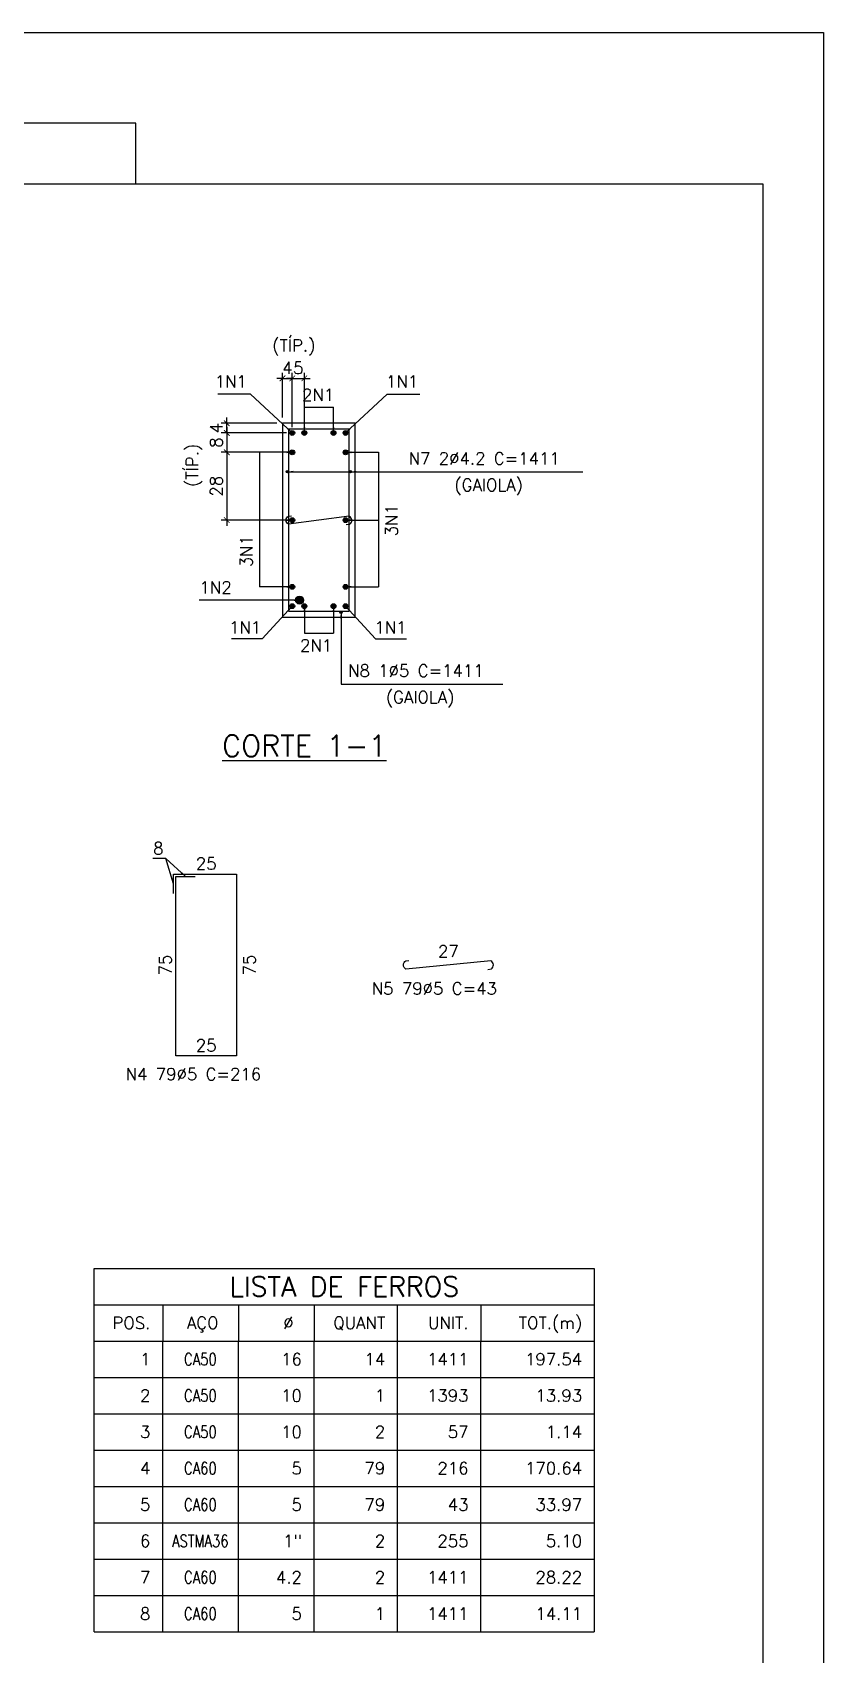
# Model space of a CAD drawing. Header units: centimetres. Extents: x 1658 to 19651, y 8294 to 11444.
# Drawn here: x 8162 to 9141, y 9436 to 11444 of the extents above; entities that cross this region are included whole.
import ezdxf
from ezdxf.enums import TextEntityAlignment as Align

# ---------------------------------------------------------------- set-up
doc = ezdxf.new("R2010")
doc.units = ezdxf.units.CM
doc.header["$LTSCALE"] = 50
doc.header["$MEASUREMENT"] = 0
doc.header["$PDMODE"] = 67
for name, color, linetype in [('COTAS-PRECON', 1, 'Continuous'), ('FORMATO-PRECON', 2, 'Continuous'), ('HACHURAS-PRECON', 1, 'Continuous'), ('LINHA-01-PRECON', 1, 'Continuous'), ('LINHA-02-PRECON', 2, 'Continuous'), ('LINHA-04-PRECON', 4, 'Continuous'), ('ListaF', 3, 'Continuous'), ('X1', 2, 'Continuous')]:
    doc.layers.add(name, color=color, linetype=linetype)
doc.styles.add('PRECON-ROMANS', font='romans.shx')
doc.styles.get("Standard").update_dxf_attribs({"font": 'romans.shx'})
doc.dimstyles.new('ESC50-50', dxfattribs={"dimscale": 50, "dimtxt": 0.2, "dimasz": 0.15, "dimexe": 0.15, "dimexo": 0.15, "dimgap": 0.08, "dimtad": 1, "dimdec": 1, "dimzin": 12, "dimdsep": 46, "dimtxsty": 'Standard', "dimblk": 'ARCHTICK', "dimcen": 0.09, "dimdle": 0.15, "dimclrd": 256, "dimclre": 256, "dimclrt": 2, "dimazin": 3, "dimtfac": 1, "dimtdec": 1, "dimtmove": 1, "dimatfit": 2, "dimfxl": 0.15, "dimtolj": 1, "dimtzin": 0, "dimarcsym": 0})
doc.dimstyles.new('ESC75-25', dxfattribs={"dimscale": 0, "dimtxt": 15, "dimasz": 7, "dimexe": 7, "dimexo": 7, "dimgap": 5.5, "dimtad": 1, "dimdec": 1, "dimlfac": 0.333333, "dimdsep": 46, "dimtxsty": 'Standard', "dimblk": 'ARCHTICK', "dimcen": 0.1, "dimdle": 7, "dimclrd": 256, "dimclre": 256, "dimclrt": 2, "dimadec": 0, "dimazin": 0, "dimtfac": 1, "dimtdec": 1, "dimtix": 1, "dimtmove": 2, "dimatfit": 3, "dimfxl": 1, "dimarcsym": 0})
doc.dimstyles.new('ESC75-75', dxfattribs={"dimscale": 0, "dimtxt": 15, "dimasz": 7, "dimexe": 7, "dimexo": 7, "dimgap": 5.5, "dimtad": 1, "dimdec": 1, "dimdsep": 46, "dimtxsty": 'Standard', "dimblk": 'ARCHTICK', "dimcen": 0.1, "dimdle": 7, "dimclrd": 256, "dimclre": 256, "dimclrt": 2, "dimadec": 0, "dimazin": 0, "dimtfac": 1, "dimtdec": 1, "dimtix": 1, "dimtmove": 2, "dimatfit": 3, "dimfxl": 1, "dimarcsym": 0})

# ---------------------------------------------------------------- blocks, each defined once
blk = doc.blocks.new('A$C2E607E54')
at = {"layer": 'FORMATO-PRECON', "color": 6}
blk.add_line((1835, 4050), (685, 4050), dxfattribs=at)
at = {"layer": 'FORMATO-PRECON'}
for points in [[(0, 4200), (2970, 4200), (2970, 0), (0, 0)], [(685, 3950), (1835, 3950), (1835, 4050), (685, 4050)]]:
    blk.add_lwpolyline(points, close=True, dxfattribs=at)
at = {"layer": 'FORMATO-PRECON', "color": 6}
blk.add_lwpolyline([(100, 3950), (2870, 3950), (2870, 100), (100, 100)], close=True, dxfattribs=at)
blk = doc.blocks.new('_ArchTick')
at = {"color": 0, "linetype": 'ByBlock', "const_width": 0.15}
blk.add_lwpolyline([(-0.5, -0.5), (0.5, 0.5)], dxfattribs=at)
blk = doc.blocks.new('*D30')
at = {"layer": 'Defpoints', "color": 0, "linetype": 'Continuous', "transparency": 16777216}
for p in [(8483.3, 10948.2), (8402.3, 10924.2), (8483.3, 10924.2)]:
    blk.add_point(p, dxfattribs=at)
at = {"layer": 'LINHA-01-PRECON', "linetype": 'Continuous', "lineweight": -2, "transparency": 16777216}
for p, q in [((8476.3, 10948.2), (8395.3, 10948.2)), ((8402.3, 10955.2), (8402.3, 10917.2)), ((8476.3, 10924.2), (8395.3, 10924.2))]:
    blk.add_line(p, q, dxfattribs=at)
at = {"layer": 'LINHA-01-PRECON', "linetype": 'Continuous', "lineweight": -2, "transparency": 16777216, "xscale": 7, "yscale": 7, "zscale": 7}
for p, rotation in [((8402.3, 10948.2), 90), ((8402.3, 10924.2), 270)]:
    blk.add_blockref('_ArchTick', p, dxfattribs=dict(at, rotation=rotation))
at = {"layer": 'LINHA-01-PRECON', "color": 2, "linetype": 'Continuous', "transparency": 16777216, "insert": (8389.3, 10936.2), "char_height": 15, "attachment_point": 5, "rotation": 90}
blk.add_mtext('8', dxfattribs=at)
blk = doc.blocks.new('*D31')
at = {"layer": 'Defpoints', "color": 0, "linetype": 'Continuous', "transparency": 16777216}
for p in [(8498.3, 11015.7), (8483.3, 10948.2), (8498.3, 10948.2)]:
    blk.add_point(p, dxfattribs=at)
at = {"layer": 'LINHA-01-PRECON', "linetype": 'Continuous', "lineweight": -2, "transparency": 16777216}
for p, q in [((8483.3, 11015.7), (8476.3, 11015.7)), ((8483.3, 10955.2), (8483.3, 11022.7)), ((8483.3, 11015.7), (8498.3, 11015.7)), ((8498.3, 10955.2), (8498.3, 11022.7)), ((8498.3, 11015.7), (8505.3, 11015.7))]:
    blk.add_line(p, q, dxfattribs=at)
at = {"layer": 'LINHA-01-PRECON', "linetype": 'Continuous', "lineweight": -2, "transparency": 16777216, "xscale": 7, "yscale": 7, "zscale": 7}
blk.add_blockref('_ArchTick', (8483.3, 11015.7), dxfattribs=at)
at = {"layer": 'LINHA-01-PRECON', "linetype": 'Continuous', "lineweight": -2, "transparency": 16777216, "xscale": 7, "yscale": 7, "zscale": 7, "rotation": 180}
blk.add_blockref('_ArchTick', (8498.3, 11015.7), dxfattribs=at)
at = {"layer": 'LINHA-01-PRECON', "color": 2, "linetype": 'Continuous', "transparency": 16777216, "insert": (8490.8, 11028.7), "char_height": 15, "attachment_point": 5}
blk.add_mtext('5', dxfattribs=at)
blk = doc.blocks.new('*D32')
at = {"layer": 'Defpoints', "color": 0, "transparency": 16777216}
for p in [(8483.3, 10924.2), (8402.3, 10840.2), (8483.3, 10840.2)]:
    blk.add_point(p, dxfattribs=at)
at = {"layer": 'LINHA-01-PRECON', "lineweight": -2, "transparency": 16777216}
for p, q in [((8476.3, 10924.2), (8395.3, 10924.2)), ((8402.3, 10931.2), (8402.3, 10833.2)), ((8476.3, 10840.2), (8395.3, 10840.2))]:
    blk.add_line(p, q, dxfattribs=at)
at = {"layer": 'LINHA-01-PRECON', "lineweight": -2, "transparency": 16777216, "xscale": 7, "yscale": 7, "zscale": 7}
for p, rotation in [((8402.3, 10924.2), 90), ((8402.3, 10840.2), 270)]:
    blk.add_blockref('_ArchTick', p, dxfattribs=dict(at, rotation=rotation))
at = {"layer": 'LINHA-01-PRECON', "color": 2, "transparency": 16777216, "insert": (8389.3, 10882.2), "char_height": 15, "attachment_point": 5, "rotation": 90}
blk.add_mtext('28', dxfattribs=at)
blk = doc.blocks.new('*D33')
at = {"layer": 'Defpoints', "color": 0, "linetype": 'Continuous', "transparency": 16777216}
for p in [(8339.3, 10177), (8414.3, 10177), (8414.3, 10177)]:
    blk.add_point(p, dxfattribs=at)
at = {"layer": 'LINHA-01-PRECON', "color": 2, "linetype": 'Continuous', "transparency": 16777216, "insert": (8376.8, 10190), "char_height": 15, "attachment_point": 5}
blk.add_mtext('25', dxfattribs=at)
blk = doc.blocks.new('*D34')
at = {"layer": 'Defpoints', "color": 0, "linetype": 'Continuous', "transparency": 16777216}
for p in [(8414.3, 10402), (8414.3, 10402), (8414.3, 10177)]:
    blk.add_point(p, dxfattribs=at)
at = {"layer": 'LINHA-01-PRECON', "color": 2, "linetype": 'Continuous', "transparency": 16777216, "insert": (8430.3, 10289.5), "char_height": 15, "attachment_point": 5, "rotation": 90}
blk.add_mtext('75', dxfattribs=at)
blk = doc.blocks.new('*D35')
at = {"layer": 'Defpoints', "color": 0, "linetype": 'Continuous', "transparency": 16777216}
for p in [(8339.3, 10402), (8339.3, 10402), (8414.3, 10402)]:
    blk.add_point(p, dxfattribs=at)
at = {"layer": 'LINHA-01-PRECON', "color": 2, "linetype": 'Continuous', "transparency": 16777216, "insert": (8376.8, 10415), "char_height": 15, "attachment_point": 5}
blk.add_mtext('25', dxfattribs=at)
blk = doc.blocks.new('*D36')
at = {"layer": 'Defpoints', "color": 0, "linetype": 'Continuous', "transparency": 16777216}
for p in [(8339.3, 10402), (8339.3, 10402), (8339.3, 10177)]:
    blk.add_point(p, dxfattribs=at)
at = {"layer": 'LINHA-01-PRECON', "color": 2, "linetype": 'Continuous', "transparency": 16777216, "insert": (8326.3, 10289.5), "char_height": 15, "attachment_point": 5, "rotation": 90}
blk.add_mtext('75', dxfattribs=at)
blk = doc.blocks.new('AconListBlock_brStd0')
at = {"color": 2}
for p, q in [((0, 0), (0, 1.2)), ((0, 1.2), (8.25, 1.2)), ((8.25, 1.2), (8.25, 0)), ((0, 0.6), (8.25, 0.6)), ((1.13, 0.6), (1.13, 0)), ((2.38, 0.6), (2.38, 0)), ((3.63, 0.6), (3.63, 0)), ((5, 0.6), (5, 0)), ((6.38, 0.6), (6.38, 0)), ((0, 0), (8.25, 0))]:
    blk.add_line(p, q, dxfattribs=at)
at = {"color": 4}
blk.add_text('LISTA DE FERROS', height=0.325, dxfattribs=at).set_placement((4.125, 0.9), align=Align.MIDDLE_CENTER)
at = {"color": 2}
for s, p in [('POS.', (0.925, 0.3)), ('AÇO', (2.05, 0.3)), ('Ø ', (3.425, 0.3)), ('QUANT', (4.8, 0.3)), ('UNIT.', (6.175, 0.3)), ('TOT.(m)', (8.05, 0.3))]:
    blk.add_text(s, height=0.2, dxfattribs=at).set_placement(p, align=Align.MIDDLE_RIGHT)
blk = doc.blocks.new('*D244')
at = {"layer": 'Defpoints', "color": 0, "transparency": 16777216}
for p in [(8483.3, 11015.7), (8471.3, 10960.2), (8483.3, 10948.2)]:
    blk.add_point(p, dxfattribs=at)
at = {"layer": 'LINHA-01-PRECON', "lineweight": -2, "transparency": 16777216}
for p, q in [((8471.3, 11015.7), (8464.3, 11015.7)), ((8471.3, 10967.2), (8471.3, 11022.7)), ((8471.3, 11015.7), (8483.3, 11015.7)), ((8483.3, 10955.2), (8483.3, 11022.7)), ((8483.3, 11015.7), (8490.3, 11015.7))]:
    blk.add_line(p, q, dxfattribs=at)
at = {"layer": 'LINHA-01-PRECON', "lineweight": -2, "transparency": 16777216, "xscale": 7, "yscale": 7, "zscale": 7}
blk.add_blockref('_ArchTick', (8471.3, 11015.7), dxfattribs=at)
at = {"layer": 'LINHA-01-PRECON', "lineweight": -2, "transparency": 16777216, "xscale": 7, "yscale": 7, "zscale": 7, "rotation": 180}
blk.add_blockref('_ArchTick', (8483.3, 11015.7), dxfattribs=at)
at = {"layer": 'LINHA-01-PRECON', "color": 2, "transparency": 16777216, "insert": (8477.3, 11028.7), "char_height": 15, "attachment_point": 5}
blk.add_mtext('4', dxfattribs=at)
blk = doc.blocks.new('*D245')
at = {"layer": 'Defpoints', "color": 0, "transparency": 16777216}
for p in [(8402.3, 10960.2), (8471.3, 10960.2), (8483.3, 10948.2)]:
    blk.add_point(p, dxfattribs=at)
at = {"layer": 'LINHA-01-PRECON', "lineweight": -2, "transparency": 16777216}
for p, q in [((8402.3, 10960.2), (8402.3, 10967.2)), ((8464.3, 10960.2), (8395.3, 10960.2)), ((8476.3, 10948.2), (8395.3, 10948.2)), ((8402.3, 10948.2), (8402.3, 10960.2)), ((8402.3, 10948.2), (8402.3, 10941.2))]:
    blk.add_line(p, q, dxfattribs=at)
at = {"layer": 'LINHA-01-PRECON', "lineweight": -2, "transparency": 16777216, "xscale": 7, "yscale": 7, "zscale": 7}
for p, rotation in [((8402.3, 10960.2), 270), ((8402.3, 10948.2), 90)]:
    blk.add_blockref('_ArchTick', p, dxfattribs=dict(at, rotation=rotation))
at = {"layer": 'LINHA-01-PRECON', "color": 2, "transparency": 16777216, "insert": (8389.3, 10954.2), "char_height": 15, "attachment_point": 5, "rotation": 90}
blk.add_mtext('4', dxfattribs=at)

msp = doc.modelspace()

# ---------------------------------------------------------------- hatches: boundary and pattern name
at = {"layer": 'LINHA-01-PRECON', "linetype": 'Continuous'}
h = msp.add_hatch(color=256, dxfattribs=at)
h.dxf.hatch_style = 1
edge = h.paths.add_edge_path()
edge.add_arc((8483.31, 10948.16), 3, 0, 360)
h = msp.add_hatch(color=256, dxfattribs=at)
h.dxf.hatch_style = 1
edge = h.paths.add_edge_path()
edge.add_arc((8498.31, 10948.16), 3, 0, 360)
h = msp.add_hatch(color=256, dxfattribs=at)
h.dxf.hatch_style = 1
edge = h.paths.add_edge_path()
edge.add_arc((8534.31, 10948.16), 3, 0, 360)
h = msp.add_hatch(color=256, dxfattribs=at)
h.dxf.hatch_style = 1
edge = h.paths.add_edge_path()
edge.add_arc((8549.31, 10948.16), 3, 0, 360)
h = msp.add_hatch(color=256, dxfattribs=at)
h.dxf.hatch_style = 1
edge = h.paths.add_edge_path()
edge.add_arc((8483.31, 10924.16), 3, 0, 360)
h = msp.add_hatch(color=256, dxfattribs=at)
h.dxf.hatch_style = 1
edge = h.paths.add_edge_path()
edge.add_arc((8549.31, 10924.16), 3, 0, 360)
h = msp.add_hatch(color=256, dxfattribs=at)
h.dxf.hatch_style = 1
edge = h.paths.add_edge_path()
edge.add_arc((8477.31, 10900.06), 1.5, 0, 360)
h = msp.add_hatch(color=256, dxfattribs=at)
h.dxf.hatch_style = 1
edge = h.paths.add_edge_path()
edge.add_arc((8555.31, 10900.06), 1.5, 0, 360)
h = msp.add_hatch(color=256, dxfattribs=at)
h.dxf.hatch_style = 1
edge = h.paths.add_edge_path()
edge.add_arc((8483.31, 10840.16), 3, 0, 360)
h = msp.add_hatch(color=256, dxfattribs=at)
h.dxf.hatch_style = 1
edge = h.paths.add_edge_path()
edge.add_arc((8549.31, 10840.16), 3, 0, 360)
h = msp.add_hatch(color=256, dxfattribs=at)
h.dxf.hatch_style = 1
edge = h.paths.add_edge_path()
edge.add_arc((8483.31, 10757.66), 3, 0, 360)
h = msp.add_hatch(color=256, dxfattribs=at)
h.dxf.hatch_style = 1
edge = h.paths.add_edge_path()
edge.add_arc((8549.31, 10757.66), 3, 0, 360)
h = msp.add_hatch(color=256, dxfattribs=at)
h.dxf.hatch_style = 1
edge = h.paths.add_edge_path()
edge.add_arc((8483.31, 10733.66), 3, 0, 360)
h = msp.add_hatch(color=256, dxfattribs=at)
h.dxf.hatch_style = 1
edge = h.paths.add_edge_path()
edge.add_arc((8498.31, 10733.66), 3, 0, 360)
h = msp.add_hatch(color=256, dxfattribs=at)
h.dxf.hatch_style = 1
edge = h.paths.add_edge_path()
edge.add_arc((8534.31, 10733.66), 3, 0, 360)
h = msp.add_hatch(color=256, dxfattribs=at)
h.dxf.hatch_style = 1
edge = h.paths.add_edge_path()
edge.add_arc((8543.68, 10726.16), 1.5, 0, 360)
h = msp.add_hatch(color=256, dxfattribs=at)
h.dxf.hatch_style = 1
edge = h.paths.add_edge_path()
edge.add_arc((8549.31, 10733.66), 3, 0, 360)
at = {"layer": 'LINHA-04-PRECON'}
h = msp.add_hatch(color=256, dxfattribs=at)
h.dxf.hatch_style = 1
edge = h.paths.add_edge_path()
edge.add_arc((8492.31, 10741.16), 4.95, 0, 360)

# ---------------------------------------------------------------- linework, layer by layer
at = {"layer": 'LINHA-01-PRECON', "linetype": 'Continuous'}
for centre, radius in [((8483.31, 10948.16), 3), ((8498.31, 10948.16), 3), ((8534.31, 10948.16), 3), ((8549.31, 10948.16), 3), ((8483.31, 10924.16), 3), ((8549.31, 10924.16), 3), ((8477.31, 10900.06), 1.5), ((8555.31, 10900.06), 1.5), ((8483.31, 10840.16), 3), ((8549.31, 10840.16), 3), ((8483.31, 10757.66), 3), ((8549.31, 10757.66), 3), ((8483.31, 10733.66), 3), ((8498.31, 10733.66), 3), ((8534.31, 10733.66), 3), ((8543.68, 10726.16), 1.5), ((8549.31, 10733.66), 3)]:
    msp.add_circle(centre, radius, dxfattribs=at)
at = {"layer": 'LINHA-02-PRECON'}
msp.add_lwpolyline([(8471.31, 10960.16), (8471.31, 10720.16), (8561.31, 10720.16), (8561.31, 10960.16)], close=True, dxfattribs=at)
at = {"layer": 'LINHA-04-PRECON', "ltscale": 0.5}
msp.add_lwpolyline([(8478.81, 10952.66), (8478.81, 10727.66), (8553.81, 10727.66), (8553.81, 10952.66)], close=True, dxfattribs=at)
at = {"layer": 'LINHA-04-PRECON', "linetype": 'Continuous'}
for points in [[(8550.2, 10834.71), (8554.55, 10835.25, 0.5637508), (8553.81, 10845.16), (8478.81, 10835.16, -0.6429706), (8478.81, 10845.16), (8482.43, 10845.61)], [(8725.44, 10284.06), (8729.79, 10284.61, 0.5637508), (8729.05, 10294.51), (8624.05, 10284.51, -0.6429706), (8624.05, 10294.51), (8627.67, 10294.96)]]:
    msp.add_lwpolyline(points, format="xyb", dxfattribs=at)
at = {"layer": 'LINHA-04-PRECON'}
msp.add_lwpolyline([(8336.31, 10378.01), (8336.31, 10402.01), (8414.31, 10402.01), (8414.31, 10177.01), (8339.31, 10177.01), (8339.31, 10399.01), (8363.31, 10399.01)], dxfattribs=at)
msp.add_circle((8492.31, 10741.16), 4.95, dxfattribs=at)
at = {"layer": 'ListaF', "color": 2}
for p, q in [((8238.35, 9463.95), (8238.35, 9823.95)), ((8238.35, 9823.95), (8857.1, 9823.95)), ((8322.73, 9823.95), (8322.73, 9463.95)), ((8416.48, 9823.95), (8416.48, 9463.95)), ((8510.23, 9823.95), (8510.23, 9463.95)), ((8613.35, 9823.95), (8613.35, 9463.95)), ((8716.48, 9823.95), (8716.48, 9463.95)), ((8857.1, 9823.95), (8857.1, 9463.95)), ((8238.35, 9778.95), (8857.1, 9778.95)), ((8238.35, 9733.95), (8857.1, 9733.95)), ((8238.35, 9688.95), (8857.1, 9688.95)), ((8238.35, 9643.95), (8857.1, 9643.95)), ((8238.35, 9598.95), (8857.1, 9598.95)), ((8238.35, 9553.95), (8857.1, 9553.95)), ((8238.35, 9508.95), (8857.1, 9508.95)), ((8238.35, 9463.95), (8857.1, 9463.95))]:
    msp.add_line(p, q, dxfattribs=at)

# ---------------------------------------------------------------- block references
at = {"layer": 'HACHURAS-PRECON', "xscale": 0.7499999999999996, "yscale": 0.7499999999999996, "zscale": 0.7499999999999996}
msp.add_blockref('A$C2E607E54', (6913.36, 8293.94), dxfattribs=at)
at = {"layer": 'ListaF', "xscale": 75, "yscale": 75, "zscale": 75}
msp.add_blockref('AconListBlock_brStd0', (8238.35, 9823.95), dxfattribs=at)

# ---------------------------------------------------------------- texts
at = {"layer": 'LINHA-01-PRECON', "color": 2, "linetype": 'Continuous', "char_height": 15, "attachment_point": 5}
for s, insert in [('(TÍP.)', (8485.24, 11053.99)), ('1N1', (8407.3, 11011.77)), ('1N1', (8619.2, 11011.77)), ('2N1', (8515.27, 10995.29)), ('(GAIOLA)', (8726.37, 10881.23)), ('1N2', (8388.39, 10756.86)), ('1N1', (8424.91, 10707.39)), ('1N1', (8604.78, 10707.39)), ('2N1', (8512.75, 10685.03)), ('(GAIOLA)', (8641.48, 10618.44)), ('8', (8317.54, 10433.93)), ('27', (8676.55, 10306.48))]:
    msp.add_mtext(s, dxfattribs=dict(at, insert=insert))
at = {"layer": 'LINHA-01-PRECON', "color": 2, "linetype": 'Continuous', "char_height": 15, "attachment_point": 5, "rotation": 90}
for s, insert in [('(TÍP.)', (8361.99, 10908.15)), ('3N1', (8606.21, 10840.16)), ('3N1', (8426.42, 10801.87))]:
    msp.add_mtext(s, dxfattribs=dict(at, insert=insert))
at = {"layer": 'LINHA-01-PRECON', "color": 4, "insert": (8498.29, 10560.82), "char_height": 26.25, "attachment_point": 5}
msp.add_mtext('{\\LCORTE 1-1}', dxfattribs=at)
at = {"layer": 'ListaF', "color": 3, "char_height": 15}
for s, insert, attachment_point in [('1', (8307.73, 9801.45), 6), ('{\\W0.8;CA50}', (8369.6, 9801.45), 5), ('16', (8495.23, 9801.45), 6), ('14', (8598.35, 9801.45), 6), ('1411', (8701.48, 9801.45), 6), ('197.54', (8842.1, 9801.45), 6), ('2', (8307.73, 9756.45), 6), ('{\\W0.8;CA50}', (8369.6, 9756.45), 5), ('10', (8495.23, 9756.45), 6), ('1', (8598.35, 9756.45), 6), ('1393', (8701.48, 9756.45), 6), ('13.93', (8842.1, 9756.45), 6), ('3', (8307.73, 9711.45), 6), ('{\\W0.8;CA50}', (8369.6, 9711.45), 5), ('10', (8495.23, 9711.45), 6), ('2', (8598.35, 9711.45), 6), ('57', (8701.48, 9711.45), 6), ('1.14', (8842.1, 9711.45), 6), ('4', (8307.73, 9666.45), 6), ('{\\W0.8;CA60}', (8369.6, 9666.45), 5), ('5', (8495.23, 9666.45), 6), ('79', (8598.35, 9666.45), 6), ('216', (8701.48, 9666.45), 6), ('170.64', (8842.1, 9666.45), 6), ('5', (8307.73, 9621.45), 6), ('{\\W0.8;CA60}', (8369.6, 9621.45), 5), ('5', (8495.23, 9621.45), 6), ('79', (8598.35, 9621.45), 6), ('43', (8701.48, 9621.45), 6), ('33.97', (8842.1, 9621.45), 6), ('6', (8307.73, 9576.45), 6), ('{\\W0.8;ASTMA36}', (8369.6, 9576.45), 5), ('1"', (8495.23, 9576.45), 6), ('2', (8598.35, 9576.45), 6), ('255', (8701.48, 9576.45), 6), ('5.10', (8842.1, 9576.45), 6), ('7', (8307.73, 9531.45), 6), ('{\\W0.8;CA60}', (8369.6, 9531.45), 5), ('4.2', (8495.23, 9531.45), 6), ('2', (8598.35, 9531.45), 6), ('1411', (8701.48, 9531.45), 6), ('28.22', (8842.1, 9531.45), 6), ('8', (8307.73, 9486.45), 6), ('{\\W0.8;CA60}', (8369.6, 9486.45), 5), ('5', (8495.23, 9486.45), 6), ('1', (8598.35, 9486.45), 6), ('1411', (8701.48, 9486.45), 6), ('14.11', (8842.1, 9486.45), 6)]:
    msp.add_mtext(s, dxfattribs=dict(at, insert=insert, attachment_point=attachment_point))
at = {"layer": 'X1', "style": 'PRECON-ROMANS'}
for s, p in [('N7 2%%C4.2 C=1411', (8627.34, 10909.08)), ('N8 1%%C5 C=1411', (8552.44, 10646.29)), ('N5 79%%C5 C=43', (8581.68, 10252.95)), ('N4 79%%C5 C=216', (8277.1, 10146.87))]:
    msp.add_text(s, height=15, dxfattribs=at).set_placement(p)

# ---------------------------------------------------------------- dimensions: what is measured, and where the dimension line sits
at = {"layer": 'LINHA-01-PRECON'}
dim = msp.add_linear_dim(base=(8483.31, 11015.72), p1=(8471.31, 10960.16), p2=(8483.31, 10948.16), dimstyle='ESC75-25', override={"dimscale": 1}, dxfattribs=at)
dim.commit()
dim.dimension.update_dxf_attribs({"geometry": '*D244', "text_midpoint": (8477.31, 11028.72)})
at = {"layer": 'LINHA-01-PRECON', "linetype": 'Continuous'}
for base, p1, p2, angle, override, picture, middle in [((8498.31, 11015.72), (8483.31, 10948.16), (8498.31, 10948.16), 180, {"dimscale": 1}, '*D31', (8490.81, 11028.72)), ((8402.28, 10924.16), (8483.31, 10948.16), (8483.31, 10924.16), 270, {"dimscale": 1}, '*D30', (8389.28, 10936.16)), ((8339.31, 10402.01), (8339.31, 10177.01), (8339.31, 10402.01), 90, {"dimscale": 1, "dimse1": 1, "dimse2": 1, "dimsd1": 1, "dimsd2": 1}, '*D36', (8326.31, 10289.51))]:
    dim = msp.add_linear_dim(base=base, p1=p1, p2=p2, angle=angle, dimstyle='ESC75-25', override=override, dxfattribs=at)
    dim.commit()
    dim.dimension.update_dxf_attribs({"geometry": picture, "text_midpoint": middle})
at = {"layer": 'LINHA-01-PRECON'}
for base, p1, p2, angle, picture, middle in [((8402.28, 10960.16), (8483.31, 10948.16), (8471.31, 10960.16), 90, '*D245', (8389.28, 10954.16)), ((8402.28, 10840.16), (8483.31, 10924.16), (8483.31, 10840.16), 270, '*D32', (8389.28, 10882.16))]:
    dim = msp.add_linear_dim(base=base, p1=p1, p2=p2, angle=angle, dimstyle='ESC75-25', override={"dimscale": 1}, dxfattribs=at)
    dim.commit()
    dim.dimension.update_dxf_attribs({"geometry": picture, "text_midpoint": middle})
at = {"layer": 'LINHA-01-PRECON', "linetype": 'Continuous'}
for base, p1, p2, picture, middle in [((8339.31, 10402.01), (8414.31, 10402.01), (8339.31, 10402.01), '*D35', (8376.81, 10415.01)), ((8414.31, 10177.01), (8339.31, 10177.01), (8414.31, 10177.01), '*D33', (8376.81, 10190.01))]:
    dim = msp.add_linear_dim(base=base, p1=p1, p2=p2, dimstyle='ESC75-25', override={"dimscale": 1, "dimse1": 1, "dimse2": 1, "dimsd1": 1, "dimsd2": 1}, dxfattribs=at)
    dim.commit()
    dim.dimension.update_dxf_attribs({"geometry": picture, "text_midpoint": middle})
dim = msp.add_linear_dim(base=(8414.31, 10402.01), p1=(8414.31, 10177.01), p2=(8414.31, 10402.01), angle=90, dimstyle='ESC75-25', override={"dimscale": 1, "dimse1": 1, "dimse2": 1, "dimsd1": 1, "dimsd2": 1}, dxfattribs=at)
dim.commit()
dim.dimension.update_dxf_attribs({"geometry": '*D34', "text_midpoint": (8430.27, 10289.51), "dimtype": 160})

# ---------------------------------------------------------------- leaders
at = {"layer": 'COTAS-PRECON'}
for points, dimstyle, override in [([(8483.31, 10948.16), (8431.74, 10996.06), (8391.26, 10996.06)], 'ESC75-25', {"dimscale": 1}), ([(8549.31, 10948.16), (8600.89, 10996.06), (8641.37, 10996.06)], 'ESC75-25', {"dimscale": 1}), ([(8477.31, 10900.06), (8843.02, 10900.06)], 'ESC50-50', {"dimgap": 0.08, "dimtad": 1}), ([(8555.31, 10900.06), (8843.02, 10900.06)], 'ESC50-50', {"dimgap": 0.08, "dimtad": 1}), ([(8483.31, 10733.66), (8446.12, 10693.15), (8408.04, 10693.15)], 'ESC75-25', {"dimscale": 1}), ([(8543.68, 10726.16), (8543.68, 10637.27), (8743.79, 10637.27)], 'ESC50-50', {"dimgap": 0.08, "dimtad": 1}), ([(8549.31, 10733.66), (8586.51, 10693.15), (8624.58, 10693.15)], 'ESC75-25', {"dimscale": 1})]:
    msp.add_leader(points, dimstyle=dimstyle, override=override, dxfattribs=at)
at = {"layer": 'LINHA-01-PRECON'}
for points in [[(8498.31, 10948.16), (8498.31, 10979.92), (8534.31, 10979.92)], [(8534.31, 10948.16), (8534.31, 10979.92)], [(8483.31, 10924.16), (8442.66, 10924.16), (8442.66, 10757.66)], [(8549.31, 10924.16), (8589.96, 10924.16), (8589.96, 10757.66)], [(8483.31, 10840.16), (8442.66, 10840.16)], [(8549.31, 10840.16), (8589.96, 10840.16)], [(8483.31, 10757.66), (8442.66, 10757.66)], [(8549.31, 10757.66), (8589.96, 10757.66)], [(8492.31, 10741.16), (8368.21, 10741.16)], [(8498.31, 10733.66), (8498.31, 10700.39), (8534.31, 10700.39)], [(8534.31, 10733.66), (8534.31, 10700.39)]]:
    msp.add_leader(points, dimstyle='ESC75-25', override={"dimscale": 1}, dxfattribs=at)
at = {"layer": 'LINHA-01-PRECON', "linetype": 'Continuous'}
for points in [[(8336.31, 10390.01), (8326.74, 10421.24), (8310.57, 10421.24)], [(8351.31, 10399.01), (8326.74, 10421.24)]]:
    msp.add_leader(points, dimstyle='ESC75-75', override={"dimscale": 1, "dimtad": 0}, dxfattribs=at)

doc.saveas('drawing.dxf')
